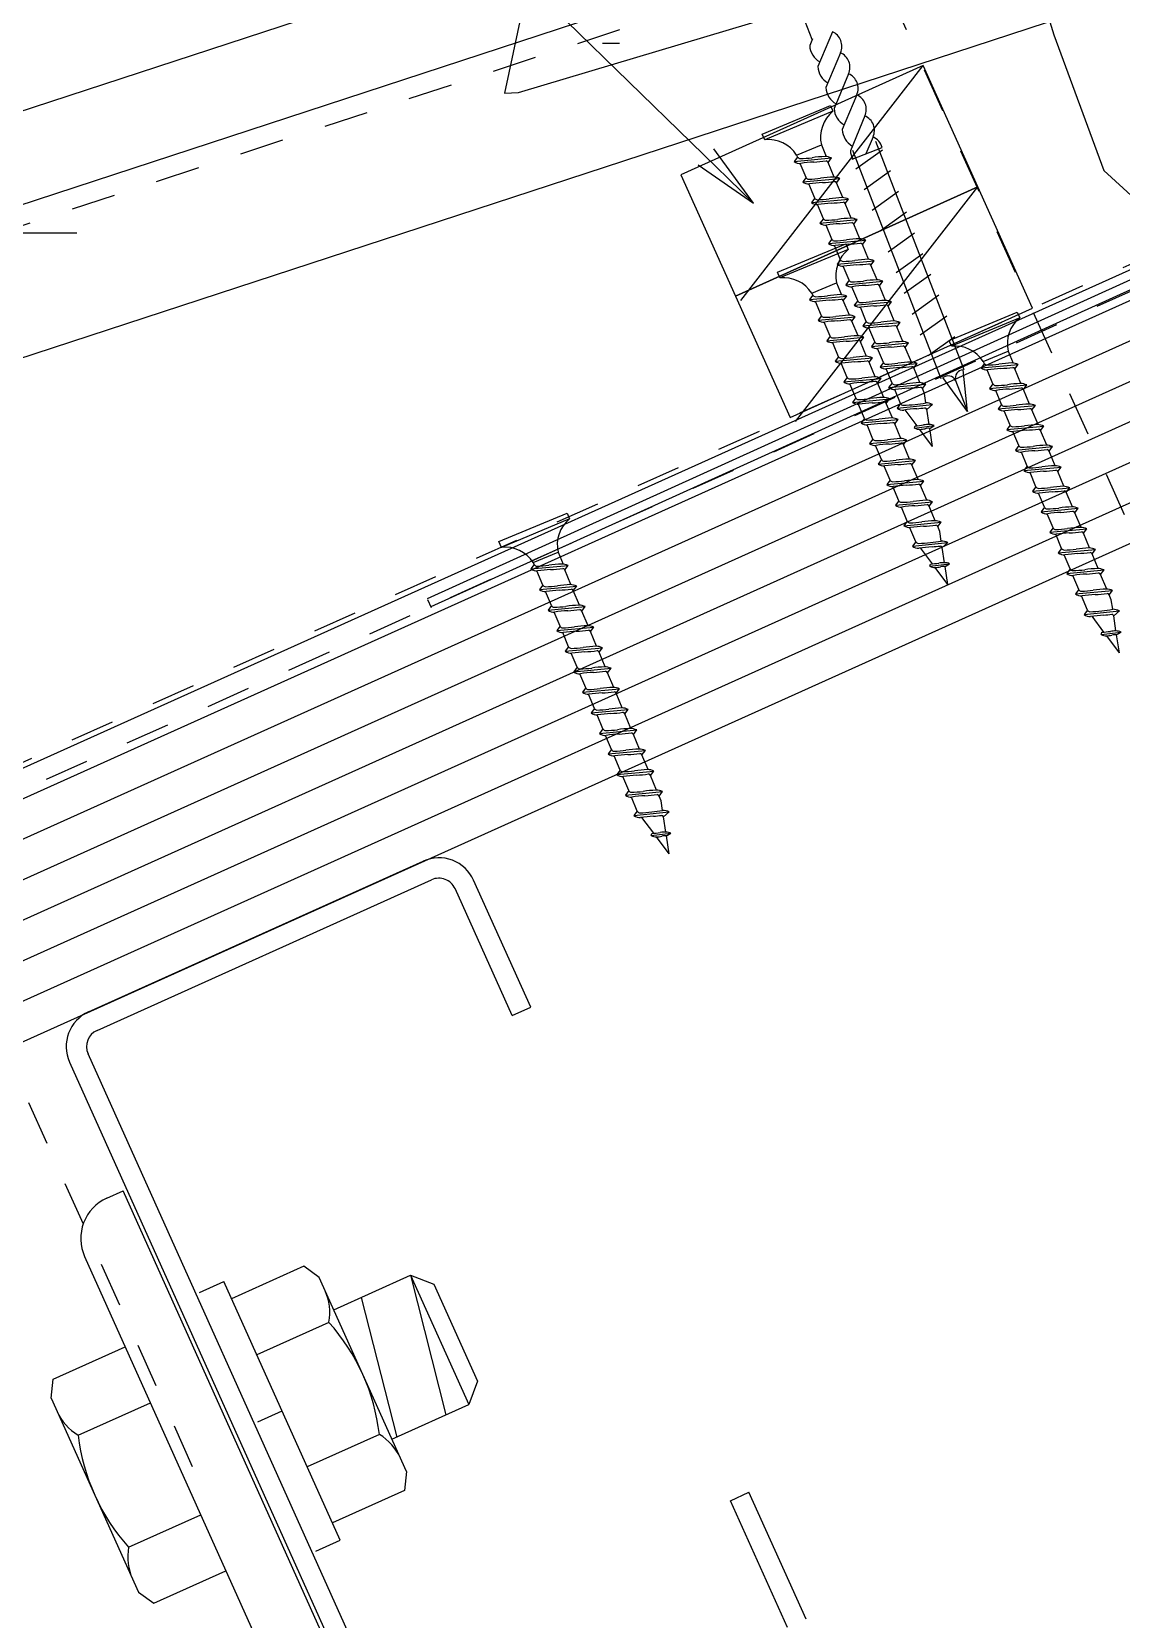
# Model space of a CAD drawing. Extents: x -1727 to 4652, y -2317 to 2357.
# Drawn here: x 2112.4 to 2235.3, y 353.5 to 532.5 of the extents above; entities that cross this region are included whole.
import ezdxf

# ---------------------------------------------------------------- set-up
doc = ezdxf.new("R2010")
doc.units = 0
doc.header["$LTSCALE"] = 5
doc.linetypes.add('DOT', pattern=[2, 1, -1])
for name, color, linetype in [('0-1', 7, 'CONTINUOUS'), ('0-2', 7, 'CONTINUOUS'), ('0-3', 7, 'CONTINUOUS'), ('0-4', 7, 'CONTINUOUS'), ('0-F', 7, 'CONTINUOUS')]:
    doc.layers.add(name, color=color, linetype=linetype)

msp = doc.modelspace()

# ---------------------------------------------------------------- linework, layer by layer
at = {"layer": '0-1', "color": 4, "linetype": 'CONTINUOUS'}
for p, q in [((2200.4245, 531.6218), (2193.4237, 549.7109)), ((2202.7139, 532.5089), (2201.0725, 528.5831)), ((2200.4687, 531.6929), (2200.1572, 530.948)), ((2203.6321, 530.1365), (2201.9906, 526.2107)), ((2203.6321, 530.1365), (2201.9906, 526.2107)), ((2204.5502, 527.7642), (2202.9088, 523.8384)), ((2204.5502, 527.7642), (2202.9088, 523.8384)), ((2205.4683, 525.3919), (2203.827, 521.466)), ((2205.4683, 525.3919), (2203.827, 521.466)), ((2194.8105, 520.9681), (2202.5076, 524.1831)), ((2202.7787, 523.5339), (2195.0817, 520.3189)), ((2202.5076, 524.1831), (2202.7787, 523.5339)), ((2206.3865, 523.0194), (2204.7451, 519.0937)), ((2206.3865, 523.0194), (2204.7451, 519.0937)), ((2195.0817, 520.3189), (2194.8105, 520.9681)), ((2198.6739, 518.6026), (2201.4745, 519.7724)), ((2201.4745, 519.7724), (2202.0357, 518.4288)), ((2204.9443, 518.1316), (2208.3334, 519.4433)), ((2207.3047, 520.6471), (2206.5055, 518.7358)), ((2207.3047, 520.6471), (2206.5055, 518.7358)), ((2207.5879, 520.1652), (2217.554, 494.4145)), ((2198.7955, 518.3809), (2198.4141, 517.8809)), ((2198.4141, 517.8809), (2202.6077, 518.2711)), ((2198.6739, 518.6026), (2198.7768, 518.3564)), ((2199.7638, 516.0625), (2199.0979, 517.6569)), ((2202.2264, 517.7711), (2202.6077, 518.2711)), ((2202.9172, 516.1171), (2202.2264, 517.7711)), ((2204.9879, 519.1589), (2214.954, 493.4083)), ((2208.3763, 519.1695), (2205.3838, 517.0225)), ((2199.7638, 516.0625), (2199.3825, 515.5625)), ((2199.3825, 515.5625), (2203.5761, 515.9527)), ((2203.1948, 515.4527), (2203.5761, 515.9527)), ((2209.2825, 516.8281), (2206.29, 514.6811)), ((2200.7322, 513.7442), (2200.0663, 515.3385)), ((2203.8856, 513.7987), (2203.1948, 515.4527)), ((2210.1886, 514.4868), (2207.1961, 512.3398)), ((2200.7322, 513.7442), (2200.3509, 513.2441)), ((2200.3509, 513.2441), (2204.5445, 513.6343)), ((2201.7006, 511.4258), (2201.0346, 513.0201)), ((2204.1631, 513.1343), (2204.5445, 513.6343)), ((2204.854, 511.4803), (2204.1631, 513.1343)), ((2211.0948, 512.1454), (2208.1023, 509.9985)), ((2201.7006, 511.4258), (2201.3192, 510.9257)), ((2201.3192, 510.9257), (2205.5128, 511.3159)), ((2202.6689, 509.1074), (2202.003, 510.7017)), ((2205.1315, 510.8159), (2205.5128, 511.3159)), ((2205.8223, 509.1619), (2205.1315, 510.8159)), ((2196.5355, 505.3857), (2204.2325, 508.6007)), ((2202.6689, 509.1074), (2202.2876, 508.6074)), ((2202.2876, 508.6074), (2206.4812, 508.9976)), ((2204.2325, 508.6007), (2204.5037, 507.9516)), ((2206.0999, 508.4975), (2206.4812, 508.9976)), ((2212.0009, 509.804), (2209.0084, 507.6571)), ((2204.5037, 507.9516), (2196.8066, 504.7366)), ((2203.6373, 506.789), (2202.9714, 508.3833)), ((2203.6373, 506.789), (2203.256, 506.289)), ((2206.7907, 506.8436), (2206.0999, 508.4975)), ((2212.9071, 507.4627), (2209.9146, 505.3158)), ((2196.8066, 504.7366), (2196.5355, 505.3857)), ((2203.256, 506.289), (2207.4496, 506.6792)), ((2204.6057, 504.4706), (2203.9397, 506.0649)), ((2207.0682, 506.1791), (2207.4496, 506.6792)), ((2207.7591, 504.5252), (2207.0682, 506.1791)), ((2213.8132, 505.1214), (2210.8207, 502.9744)), ((2200.3989, 503.0203), (2203.1995, 504.19)), ((2203.1995, 504.19), (2203.7607, 502.8465)), ((2204.6057, 504.4706), (2204.2243, 503.9706)), ((2204.2243, 503.9706), (2208.4179, 504.3608)), ((2205.574, 502.1522), (2204.9081, 503.7466)), ((2208.0366, 503.8608), (2208.4179, 504.3608)), ((2208.7275, 502.2068), (2208.0366, 503.8608)), ((2200.5204, 502.7986), (2200.1391, 502.2985)), ((2200.1391, 502.2985), (2204.3327, 502.6887)), ((2200.3989, 503.0203), (2200.5017, 502.7741)), ((2201.4888, 500.4802), (2200.8228, 502.0745)), ((2203.9513, 502.1887), (2204.3327, 502.6887)), ((2204.6422, 500.5347), (2203.9513, 502.1887)), ((2205.574, 502.1522), (2205.1927, 501.6522)), ((2205.1927, 501.6522), (2209.3863, 502.0424)), ((2206.5424, 499.8338), (2205.8765, 501.4282)), ((2209.005, 501.5424), (2209.3863, 502.0424)), ((2209.6958, 499.8884), (2209.005, 501.5424)), ((2214.7194, 502.78), (2211.7269, 500.633)), ((2201.4888, 500.4802), (2201.1074, 499.9801)), ((2201.1074, 499.9801), (2205.301, 500.3703)), ((2202.4571, 498.1618), (2201.7912, 499.7561)), ((2204.9197, 499.8703), (2205.301, 500.3703)), ((2205.6106, 498.2163), (2204.9197, 499.8703)), ((2206.5424, 499.8338), (2206.1611, 499.3338)), ((2206.1611, 499.3338), (2210.3547, 499.724)), ((2209.9733, 499.224), (2210.3547, 499.724)), ((2215.6255, 500.4387), (2212.6331, 498.2917)), ((2215.8873, 497.6833), (2223.5843, 500.8983)), ((2223.8554, 500.2492), (2216.1584, 497.0342)), ((2223.5843, 500.8983), (2223.8554, 500.2492)), ((2202.4571, 498.1618), (2202.0758, 497.6618)), ((2202.0758, 497.6618), (2206.2694, 498.052)), ((2205.8881, 497.5519), (2206.2694, 498.052)), ((2207.5108, 497.5155), (2206.8449, 499.1098)), ((2210.6642, 497.57), (2209.9733, 499.224)), ((2216.5317, 498.0973), (2213.5392, 495.9503)), ((2203.4255, 495.8434), (2202.7596, 497.4377)), ((2206.5789, 495.898), (2205.8881, 497.5519)), ((2207.5108, 497.5155), (2207.1295, 497.0154)), ((2207.1295, 497.0154), (2211.3231, 497.4056)), ((2208.4792, 495.1971), (2207.8132, 496.7914)), ((2210.9417, 496.9056), (2211.3231, 497.4056)), ((2211.6326, 495.2516), (2210.9417, 496.9056)), ((2216.1584, 497.0342), (2215.8873, 497.6833)), ((2219.7506, 495.3179), (2222.5512, 496.4877)), ((2222.5512, 496.4877), (2223.1124, 495.1441)), ((2203.4255, 495.8434), (2203.0442, 495.3434)), ((2203.0442, 495.3434), (2207.2378, 495.7336)), ((2204.3939, 493.525), (2203.728, 495.1193)), ((2206.8565, 495.2335), (2207.2378, 495.7336)), ((2207.5473, 493.5796), (2206.8565, 495.2335)), ((2208.4792, 495.1971), (2208.0978, 494.697)), ((2208.0978, 494.697), (2212.2914, 495.0872)), ((2209.4475, 492.8787), (2208.7816, 494.473)), ((2211.9101, 494.5872), (2212.2914, 495.0872)), ((2212.6009, 492.9332), (2211.9101, 494.5872)), ((2217.9783, 489.6655), (2217.4699, 494.3817)), ((2219.8722, 495.0962), (2219.4908, 494.5962)), ((2219.4908, 494.5962), (2223.6844, 494.9864)), ((2219.7506, 495.3179), (2219.8535, 495.0717)), ((2220.8405, 492.7778), (2220.1746, 494.3721)), ((2223.3031, 494.4863), (2223.6844, 494.9864)), ((2223.9939, 492.8324), (2223.3031, 494.4863)), ((2204.3939, 493.525), (2204.0126, 493.025)), ((2204.0126, 493.025), (2208.2062, 493.4152)), ((2205.3623, 491.2066), (2204.6963, 492.801)), ((2207.8248, 492.9152), (2208.2062, 493.4152)), ((2208.5157, 491.2612), (2207.8248, 492.9152)), ((2209.4475, 492.8787), (2209.0662, 492.3787)), ((2209.0662, 492.3787), (2213.2598, 492.7689)), ((2212.8785, 492.2688), (2213.2598, 492.7689)), ((2217.9783, 489.6655), (2215.1802, 493.4955)), ((2216.6158, 493.1862), (2217.9783, 489.6655)), ((2220.8405, 492.7778), (2220.4592, 492.2778)), ((2220.4592, 492.2778), (2224.6528, 492.668)), ((2224.2715, 492.1679), (2224.6528, 492.668)), ((2205.3623, 491.2066), (2204.9809, 490.7066)), ((2204.9809, 490.7066), (2209.1745, 491.0968)), ((2208.7932, 490.5968), (2209.1745, 491.0968)), ((2210.4159, 490.5603), (2209.75, 492.1546)), ((2213.1066, 491.7226), (2212.8785, 492.2688)), ((2213.2703, 490.6488), (2213.1066, 491.7226)), ((2221.8089, 490.4594), (2221.143, 492.0537)), ((2224.9623, 490.514), (2224.2715, 492.1679)), ((2206.3306, 488.8882), (2205.6647, 490.4826)), ((2206.3306, 488.8882), (2205.9493, 488.3882)), ((2209.484, 488.9428), (2208.7932, 490.5968)), ((2210.4159, 490.5603), (2210.0346, 490.0603)), ((2210.0346, 490.0603), (2214.0247, 490.4826)), ((2212.2783, 488.0733), (2210.9453, 489.8637)), ((2213.6427, 488.2068), (2213.38, 489.9214)), ((2213.382, 489.9165), (2214.0247, 490.4826)), ((2221.8089, 490.4594), (2221.4276, 489.9594)), ((2221.4276, 489.9594), (2225.6212, 490.3496)), ((2222.7773, 488.141), (2222.1113, 489.7354)), ((2225.2398, 489.8496), (2225.6212, 490.3496)), ((2225.9307, 488.1956), (2225.2398, 489.8496)), ((2205.9493, 488.3882), (2210.1429, 488.7784)), ((2207.299, 486.5699), (2206.6331, 488.1642)), ((2209.7616, 488.2784), (2210.1429, 488.7784)), ((2210.4524, 486.6244), (2209.7616, 488.2784)), ((2211.9831, 487.8022), (2214.2163, 488.0806)), ((2214.0197, 485.7345), (2212.5925, 487.6513)), ((2213.7035, 487.7732), (2214.2163, 488.0806)), ((2214.0197, 485.7345), (2213.7084, 487.7761)), ((2222.7773, 488.141), (2222.3959, 487.641)), ((2222.3959, 487.641), (2226.5895, 488.0312)), ((2223.7456, 485.8226), (2223.0797, 487.417)), ((2226.2082, 487.5312), (2226.5895, 488.0312)), ((2226.8991, 485.8772), (2226.2082, 487.5312)), ((2207.299, 486.5699), (2206.9177, 486.0698)), ((2206.9177, 486.0698), (2211.1113, 486.46)), ((2208.2674, 484.2515), (2207.6014, 485.8458)), ((2210.7299, 485.96), (2211.1113, 486.46)), ((2211.4208, 484.306), (2210.7299, 485.96)), ((2223.7456, 485.8226), (2223.3643, 485.3226)), ((2223.3643, 485.3226), (2227.5579, 485.7128)), ((2227.1766, 485.2128), (2227.5579, 485.7128)), ((2208.2674, 484.2515), (2207.886, 483.7514)), ((2207.886, 483.7514), (2212.0796, 484.1416)), ((2209.2357, 481.9331), (2208.5698, 483.5274)), ((2211.6983, 483.6416), (2212.0796, 484.1416)), ((2212.3892, 481.9876), (2211.6983, 483.6416)), ((2224.714, 483.5043), (2224.0481, 485.0986)), ((2224.714, 483.5043), (2224.3327, 483.0042)), ((2227.8674, 483.5588), (2227.1766, 485.2128)), ((2209.2357, 481.9331), (2208.8544, 481.4331)), ((2208.8544, 481.4331), (2213.048, 481.8233)), ((2212.6667, 481.3232), (2213.048, 481.8233)), ((2224.3327, 483.0042), (2228.5263, 483.3944)), ((2225.6824, 481.1859), (2225.0164, 482.7802)), ((2228.1449, 482.8944), (2228.5263, 483.3944)), ((2228.8358, 481.2404), (2228.1449, 482.8944)), ((2210.2041, 479.6147), (2209.5382, 481.209)), ((2213.3575, 479.6693), (2212.6667, 481.3232)), ((2225.6824, 481.1859), (2225.301, 480.6858)), ((2225.301, 480.6858), (2229.4947, 481.076)), ((2226.6508, 478.8675), (2225.9848, 480.4618)), ((2229.1133, 480.576), (2229.4947, 481.076)), ((2229.8042, 478.922), (2229.1133, 480.576)), ((2165.1024, 475.0008), (2172.7995, 478.2158)), ((2172.7995, 478.2158), (2173.0706, 477.5666)), ((2210.2041, 479.6147), (2209.8228, 479.1147)), ((2209.8228, 479.1147), (2214.0164, 479.5049)), ((2211.1725, 477.2963), (2210.5065, 478.8906)), ((2213.635, 479.0048), (2214.0164, 479.5049)), ((2214.3259, 477.3509), (2213.635, 479.0048)), ((2226.6508, 478.8675), (2226.2694, 478.3675)), ((2226.2694, 478.3675), (2230.463, 478.7577)), ((2227.6191, 476.5491), (2226.9532, 478.1434)), ((2230.0817, 478.2576), (2230.463, 478.7577)), ((2230.7725, 476.6037), (2230.0817, 478.2576)), ((2173.0706, 477.5666), (2165.3736, 474.3516)), ((2211.1725, 477.2963), (2210.7911, 476.7963)), ((2210.7911, 476.7963), (2214.9848, 477.1865)), ((2212.1409, 474.9779), (2211.4749, 476.5723)), ((2214.6034, 476.6865), (2214.9848, 477.1865)), ((2214.8316, 476.1403), (2214.6034, 476.6865)), ((2227.6191, 476.5491), (2227.2378, 476.0491)), ((2227.2378, 476.0491), (2231.4314, 476.4393)), ((2231.0501, 475.9392), (2231.4314, 476.4393)), ((2165.3736, 474.3516), (2165.1024, 475.0008)), ((2212.1409, 474.9779), (2211.7595, 474.4779)), ((2211.7595, 474.4779), (2215.7497, 474.9002)), ((2214.9953, 475.0664), (2214.8316, 476.1403)), ((2215.107, 474.3342), (2215.7497, 474.9002)), ((2228.5875, 474.2307), (2227.9216, 475.825)), ((2231.7409, 474.2853), (2231.0501, 475.9392)), ((2168.9658, 472.6353), (2171.7664, 473.8051)), ((2171.7664, 473.8051), (2172.3276, 472.4616)), ((2214.0033, 472.491), (2212.6702, 474.2813)), ((2215.3677, 472.6245), (2215.105, 474.339)), ((2228.5875, 474.2307), (2228.2062, 473.7307)), ((2228.2062, 473.7307), (2232.3998, 474.1209)), ((2229.5559, 471.9123), (2228.8899, 473.5067)), ((2232.0184, 473.6209), (2232.3998, 474.1209)), ((2232.7093, 471.9669), (2232.0184, 473.6209)), ((2169.0873, 472.4136), (2168.706, 471.9136)), ((2168.706, 471.9136), (2172.8996, 472.3038)), ((2168.9658, 472.6353), (2169.0686, 472.3891)), ((2170.0557, 470.0952), (2169.3898, 471.6896)), ((2172.5183, 471.8038), (2172.8996, 472.3038)), ((2173.2091, 470.1498), (2172.5183, 471.8038)), ((2213.7081, 472.2198), (2215.9413, 472.4982)), ((2215.7446, 470.1521), (2214.3175, 472.0689)), ((2215.4285, 472.1908), (2215.9413, 472.4982)), ((2215.7446, 470.1521), (2215.4333, 472.1937)), ((2229.5559, 471.9123), (2229.1745, 471.4123)), ((2229.1745, 471.4123), (2233.3681, 471.8025)), ((2230.5242, 469.5939), (2229.8583, 471.1883)), ((2232.9868, 471.3025), (2233.3681, 471.8025)), ((2233.6776, 469.6485), (2232.9868, 471.3025)), ((2170.0557, 470.0952), (2169.6744, 469.5952)), ((2169.6744, 469.5952), (2173.868, 469.9854)), ((2171.0241, 467.7769), (2170.3581, 469.3712)), ((2173.4866, 469.4854), (2173.868, 469.9854)), ((2174.1775, 467.8314), (2173.4866, 469.4854)), ((2230.5242, 469.5939), (2230.1429, 469.0939)), ((2230.1429, 469.0939), (2234.3365, 469.4841)), ((2233.9552, 468.9841), (2234.3365, 469.4841)), ((2171.0241, 467.7769), (2170.6427, 467.2768)), ((2170.6427, 467.2768), (2174.8363, 467.667)), ((2174.455, 467.167), (2174.8363, 467.667)), ((2231.4926, 467.2756), (2230.8267, 468.8699)), ((2234.1833, 468.4379), (2233.9552, 468.9841)), ((2234.3471, 467.364), (2234.1833, 468.4379)), ((2171.9924, 465.4585), (2171.3265, 467.0528)), ((2175.1459, 465.513), (2174.455, 467.167)), ((2231.4926, 467.2756), (2231.1113, 466.7755)), ((2231.1113, 466.7755), (2235.1015, 467.1978)), ((2233.355, 464.7886), (2232.022, 466.579)), ((2234.7194, 464.9221), (2234.4567, 466.6367)), ((2234.4587, 466.6318), (2235.1015, 467.1978)), ((2171.9924, 465.4585), (2171.6111, 464.9584)), ((2171.6111, 464.9584), (2175.8047, 465.3486)), ((2172.9608, 463.1401), (2172.2949, 464.7344)), ((2175.4234, 464.8486), (2175.8047, 465.3486)), ((2176.1142, 463.1946), (2175.4234, 464.8486)), ((2233.0598, 464.5175), (2235.293, 464.7958)), ((2235.0964, 462.4498), (2233.6692, 464.3665)), ((2234.7802, 464.4885), (2235.293, 464.7958)), ((2235.0964, 462.4498), (2234.7851, 464.4914)), ((2172.9608, 463.1401), (2172.5795, 462.6401)), ((2172.5795, 462.6401), (2176.7731, 463.0303)), ((2173.9292, 460.8217), (2173.2632, 462.416)), ((2176.3917, 462.5302), (2176.7731, 463.0303)), ((2177.0826, 460.8763), (2176.3917, 462.5302)), ((2173.9292, 460.8217), (2173.5478, 460.3217)), ((2173.5478, 460.3217), (2177.7415, 460.7119)), ((2177.3601, 460.2118), (2177.7415, 460.7119)), ((2178.051, 458.5579), (2177.3601, 460.2118)), ((2174.8976, 458.5033), (2174.2316, 460.0976)), ((2174.8976, 458.5033), (2174.5162, 458.0033)), ((2174.5162, 458.0033), (2178.7098, 458.3935)), ((2178.3285, 457.8935), (2178.7098, 458.3935)), ((2175.8659, 456.1849), (2175.2, 457.7793)), ((2179.0193, 456.2395), (2178.3285, 457.8935)), ((2175.8659, 456.1849), (2175.4846, 455.6849)), ((2175.4846, 455.6849), (2179.6782, 456.0751)), ((2176.8343, 453.8665), (2176.1684, 455.4609)), ((2179.2969, 455.5751), (2179.6782, 456.0751)), ((2179.9877, 453.9211), (2179.2969, 455.5751)), ((2176.8343, 453.8665), (2176.453, 453.3665)), ((2176.453, 453.3665), (2180.6466, 453.7567)), ((2177.8027, 451.5482), (2177.1367, 453.1425)), ((2180.2652, 453.2567), (2180.6466, 453.7567)), ((2180.9561, 451.6027), (2180.2652, 453.2567)), ((2177.8027, 451.5482), (2177.4213, 451.0481)), ((2177.4213, 451.0481), (2181.6149, 451.4383)), ((2181.2336, 450.9383), (2181.6149, 451.4383)), ((2178.771, 449.2298), (2178.1051, 450.8241)), ((2181.9244, 449.2843), (2181.2336, 450.9383)), ((2178.771, 449.2298), (2178.3897, 448.7297)), ((2178.3897, 448.7297), (2182.5833, 449.1199)), ((2179.7394, 446.9114), (2179.0735, 448.5057)), ((2182.202, 448.6199), (2182.5833, 449.1199)), ((2182.8928, 446.9659), (2182.202, 448.6199)), ((2179.7394, 446.9114), (2179.3581, 446.4114)), ((2179.3581, 446.4114), (2183.5517, 446.8016)), ((2180.7078, 444.593), (2180.0418, 446.1873)), ((2183.1703, 446.3015), (2183.5517, 446.8016)), ((2183.3985, 445.7553), (2183.1703, 446.3015)), ((2180.7078, 444.593), (2180.3264, 444.093)), ((2180.3264, 444.093), (2184.3166, 444.5153)), ((2183.5622, 444.6815), (2183.3985, 445.7553)), ((2183.6739, 443.9492), (2184.3166, 444.5153)), ((2182.5702, 442.106), (2181.2371, 443.8964)), ((2183.9346, 442.2395), (2183.6719, 443.9541)), ((2182.275, 441.8349), (2184.5082, 442.1133)), ((2184.3116, 439.7672), (2182.8844, 441.684)), ((2183.9954, 441.8059), (2184.5082, 442.1133)), ((2184.3116, 439.7672), (2184.0003, 441.8088))]:
    msp.add_line(p, q, dxfattribs=at)
at = {"layer": '0-1', "color": 7, "linetype": 'CONTINUOUS'}
for p, q in [((2178.6846, 531.1814), (2176.7887, 531.1816)), ((2192.3916, 502.2146), (2212.9605, 528.688)), ((2198.5569, 488.5403), (2219.1258, 515.0137)), ((1629.8049, 232.7497), (2250.0378, 511.8512))]:
    msp.add_line(p, q, dxfattribs=at)
at = {"layer": '0-1', "color": 7, "linetype": 'DOT'}
msp.add_line((1630.725, 230.7022), (2250.3791, 509.5433), dxfattribs=at)
at = {"layer": '0-1', "color": 6, "linetype": 'CONTINUOUS'}
for p, q in [((2157.0468, 468.5994), (2242.7631, 507.4416)), ((2157.4595, 467.6888), (2243.5865, 506.7171)), ((2157.0524, 468.4815), (2157.4665, 467.5716))]:
    msp.add_line(p, q, dxfattribs=at)
at = {"layer": '0-1', "color": 7, "linetype": 'CONTINUOUS'}
msp.add_lwpolyline([(2226.1475, 601.8612), (2212.1934, 601.27), (2199.5382, 590.9392), (2175.7776, 572.7314), (2165.733, 525.5724), (2167.2896, 525.6706), (2193.626, 533.5141), (2218.4811, 541.5539), (2223.3745, 543.1017), (2223.3745, 543.1017), (2224.491, 542.6271), (2227.7173, 532.1582), (2233.3346, 516.8559), (2242.5378, 508.4727)], dxfattribs=at)
at = {"layer": '0-1', "color": 3, "linetype": 'CONTINUOUS'}
for points in [[(2185.6118, 516.3564), (2191.7781, 502.682), (2219.1258, 515.0137), (2212.9605, 528.688), (2185.6118, 516.3564)], [(2191.7771, 502.682), (2197.9435, 489.0077), (2225.2912, 501.3393), (2219.1258, 515.0137), (2191.7771, 502.682)]]:
    msp.add_lwpolyline(points, close=True, dxfattribs=at)
at = {"layer": '0-1', "color": 4, "linetype": 'CONTINUOUS'}
for centre, radius, start, end in [((2201.9984, 530.8681), 1.79, 335.8763, 426.4387), ((2202.4511, 531.089), 2.2981, 183.5154, 239.817), ((2202.9165, 528.4958), 1.79, 335.8763, 426.4387), ((2203.3664, 528.724), 2.2981, 183.5154, 239.817), ((2203.8347, 526.1234), 1.79, 335.8763, 426.4387), ((2204.2845, 526.3517), 2.2981, 183.5154, 239.817), ((2204.7528, 523.7511), 1.79, 335.8763, 426.4387), ((2205.1621, 520.6007), 3.7795, 129.0957, 192.6593), ((2205.2026, 523.9794), 2.2981, 183.5154, 239.817), ((2205.671, 521.3787), 1.79, 335.8763, 426.4387), ((2206.1208, 521.6069), 2.2981, 183.5154, 239.817), ((2195.4928, 516.5619), 3.7795, 32.6805, 96.244), ((2206.5891, 519.0064), 1.79, 14.0306, 66.4387), ((2199.0512, 518.67), 1.0142, 231.0819, 275.9133), ((2199.0928, 518.532), 0.3335, 206.9354, 268.7778), ((2198.6957, 532.2931), 14.0999, 271.5848, 277.0489), ((2201.7697, 499.2043), 18.641, 93.5081, 98.061), ((2203.0444, 498.3143), 20.1563, 93.2798, 97.4642), ((2199.3116, 539.0168), 21.2472, 273.5551, 277.2727), ((2201.8573, 516.666), 1.7719, 64.9433, 88.9027), ((2201.9755, 517.672), 0.2698, 21.5537, 84.5104), ((2207.039, 519.2346), 2.2981, 183.5154, 207.9698), ((2200.0612, 516.2136), 0.3335, 206.9354, 268.7778), ((2199.6641, 529.9747), 14.0999, 271.5848, 277.0489), ((2204.0128, 495.9959), 20.1563, 93.2798, 97.4642), ((2202.8257, 514.3476), 1.7719, 64.9433, 88.9027), ((2200.0196, 516.3516), 1.0142, 231.0819, 275.9133), ((2202.7381, 496.886), 18.641, 93.5081, 98.061), ((2200.2799, 536.6984), 21.2472, 273.5551, 277.2727), ((2202.9439, 515.3536), 0.2698, 21.5537, 84.5104), ((2200.988, 514.0332), 1.0142, 231.0819, 275.9133), ((2201.0295, 513.8952), 0.3335, 206.9354, 268.7778), ((2200.6325, 527.6563), 14.0999, 271.5848, 277.0489), ((2203.7064, 494.5676), 18.641, 93.5081, 98.061), ((2204.9812, 493.6775), 20.1563, 93.2798, 97.4642), ((2201.2483, 534.38), 21.2472, 273.5551, 277.2727), ((2203.794, 512.0292), 1.7719, 64.9433, 88.9027), ((2203.9122, 513.0352), 0.2698, 21.5537, 84.5104), ((2201.9564, 511.7148), 1.0142, 231.0819, 275.9133), ((2201.9979, 511.5768), 0.3335, 206.9354, 268.7778), ((2201.6008, 525.3379), 14.0999, 271.5848, 277.0489), ((2204.6748, 492.2492), 18.641, 93.5081, 98.061), ((2205.9495, 491.3591), 20.1563, 93.2798, 97.4642), ((2202.2167, 532.0616), 21.2472, 273.5551, 277.2727), ((2204.7624, 509.7108), 1.7719, 64.9433, 88.9027), ((2204.8806, 510.7168), 0.2698, 21.5537, 84.5104), ((2202.9247, 509.3964), 1.0142, 231.0819, 275.9133), ((2202.9663, 509.2585), 0.3335, 206.9354, 268.7778), ((2202.5692, 523.0195), 14.0999, 271.5848, 277.0489), ((2205.6432, 489.9308), 18.641, 93.5081, 98.061), ((2206.9179, 489.0407), 20.1563, 93.2798, 97.4642), ((2203.1851, 529.7432), 21.2472, 273.5551, 277.2727), ((2205.7308, 507.3924), 1.7719, 64.9433, 88.9027), ((2205.849, 508.3984), 0.2698, 21.5537, 84.5104), ((2206.8871, 505.0183), 3.7795, 129.0957, 192.6593), ((2203.9346, 506.9401), 0.3335, 206.9354, 268.7778), ((2207.8863, 486.7223), 20.1563, 93.2798, 97.4642), ((2206.6992, 505.0741), 1.7719, 64.9433, 88.9027), ((2203.8931, 507.0781), 1.0142, 231.0819, 275.9133), ((2203.5376, 520.7011), 14.0999, 271.5848, 277.0489), ((2206.6116, 487.6124), 18.641, 93.5081, 98.061), ((2204.1534, 527.4248), 21.2472, 273.5551, 277.2727), ((2206.8173, 506.08), 0.2698, 21.5537, 84.5104), ((2197.2177, 500.9795), 3.7795, 32.6805, 96.244), ((2204.8615, 504.7597), 1.0142, 231.0819, 275.9133), ((2204.903, 504.6217), 0.3335, 206.9354, 268.7778), ((2204.5059, 518.3828), 14.0999, 271.5848, 277.0489), ((2207.5799, 485.294), 18.641, 93.5081, 98.061), ((2208.8547, 484.404), 20.1563, 93.2798, 97.4642), ((2205.1218, 525.1065), 21.2472, 273.5551, 277.2727), ((2207.6675, 502.7557), 1.7719, 64.9433, 88.9027), ((2207.7857, 503.7617), 0.2698, 21.5537, 84.5104), ((2200.7762, 503.0876), 1.0142, 231.0819, 275.9133), ((2200.8177, 502.9496), 0.3335, 206.9354, 268.7778), ((2200.4207, 516.7107), 14.0999, 271.5848, 277.0489), ((2203.4947, 483.622), 18.641, 93.5081, 98.061), ((2204.7694, 482.7319), 20.1563, 93.2798, 97.4642), ((2201.0365, 523.4344), 21.2472, 273.5551, 277.2727), ((2203.5823, 501.0836), 1.7719, 64.9433, 88.9027), ((2203.7004, 502.0896), 0.2698, 21.5537, 84.5104), ((2205.8298, 502.4413), 1.0142, 231.0819, 275.9133), ((2205.8714, 502.3033), 0.3335, 206.9354, 268.7778), ((2205.4743, 516.0644), 14.0999, 271.5848, 277.0489), ((2208.5483, 482.9756), 18.641, 93.5081, 98.061), ((2209.823, 482.0856), 20.1563, 93.2798, 97.4642), ((2206.0902, 522.7881), 21.2472, 273.5551, 277.2727), ((2208.6359, 500.4373), 1.7719, 64.9433, 88.9027), ((2208.7541, 501.4433), 0.2698, 21.5537, 84.5104), ((2201.7446, 500.7692), 1.0142, 231.0819, 275.9133), ((2201.7861, 500.6313), 0.3335, 206.9354, 268.7778), ((2201.389, 514.3923), 14.0999, 271.5848, 277.0489), ((2204.463, 481.3036), 18.641, 93.5081, 98.061), ((2205.7378, 480.4135), 20.1563, 93.2798, 97.4642), ((2202.0049, 521.116), 21.2472, 273.5551, 277.2727), ((2204.5506, 498.7652), 1.7719, 64.9433, 88.9027), ((2204.6688, 499.7712), 0.2698, 21.5537, 84.5104), ((2206.8397, 499.9849), 0.3335, 206.9354, 268.7778), ((2206.4427, 513.746), 14.0999, 271.5848, 277.0489), ((2210.7914, 479.7672), 20.1563, 93.2798, 97.4642), ((2209.6043, 498.1189), 1.7719, 64.9433, 88.9027), ((2226.2388, 497.316), 3.7795, 129.0957, 192.6593), ((2202.7545, 498.3129), 0.3335, 206.9354, 268.7778), ((2202.3574, 512.0739), 14.0999, 271.5848, 277.0489), ((2206.7061, 478.0951), 20.1563, 93.2798, 97.4642), ((2205.519, 496.4468), 1.7719, 64.9433, 88.9027), ((2206.7982, 500.1229), 1.0142, 231.0819, 275.9133), ((2209.5167, 480.6573), 18.641, 93.5081, 98.061), ((2207.0585, 520.4697), 21.2472, 273.5551, 277.2727), ((2209.7224, 499.1249), 0.2698, 21.5537, 84.5104), ((2202.7129, 498.4508), 1.0142, 231.0819, 275.9133), ((2205.4314, 478.9852), 18.641, 93.5081, 98.061), ((2202.9733, 518.7976), 21.2472, 273.5551, 277.2727), ((2205.6372, 497.4528), 0.2698, 21.5537, 84.5104), ((2207.7666, 497.8045), 1.0142, 231.0819, 275.9133), ((2207.8081, 497.6665), 0.3335, 206.9354, 268.7778), ((2207.4111, 511.4276), 14.0999, 271.5848, 277.0489), ((2210.485, 478.3389), 18.641, 93.5081, 98.061), ((2211.7598, 477.4488), 20.1563, 93.2798, 97.4642), ((2208.0269, 518.1513), 21.2472, 273.5551, 277.2727), ((2210.5726, 495.8005), 1.7719, 64.9433, 88.9027), ((2210.6908, 496.8065), 0.2698, 21.5537, 84.5104), ((2216.5695, 493.2771), 3.7795, 32.6805, 96.244), ((2203.6813, 496.1325), 1.0142, 231.0819, 275.9133), ((2203.7229, 495.9945), 0.3335, 206.9354, 268.7778), ((2203.3258, 509.7556), 14.0999, 271.5848, 277.0489), ((2206.3998, 476.6668), 18.641, 93.5081, 98.061), ((2207.6745, 475.7768), 20.1563, 93.2798, 97.4642), ((2203.9416, 516.4793), 21.2472, 273.5551, 277.2727), ((2206.4874, 494.1285), 1.7719, 64.9433, 88.9027), ((2206.6055, 495.1344), 0.2698, 21.5537, 84.5104), ((2208.7349, 495.4861), 1.0142, 231.0819, 275.9133), ((2208.7765, 495.3481), 0.3335, 206.9354, 268.7778), ((2208.3794, 509.1092), 14.0999, 271.5848, 277.0489), ((2211.4534, 476.0205), 18.641, 93.5081, 98.061), ((2212.7281, 475.1304), 20.1563, 93.2798, 97.4642), ((2208.9953, 515.8329), 21.2472, 273.5551, 277.2727), ((2211.541, 493.4821), 1.7719, 64.9433, 88.9027), ((2211.6592, 494.4881), 0.2698, 21.5537, 84.5104), ((2217.5523, 493.42), 0.9653, 94.9262, 193.9954), ((2220.1279, 495.3852), 1.0142, 231.0819, 275.9133), ((2220.1695, 495.2473), 0.3335, 206.9354, 268.7778), ((2219.7724, 509.0083), 14.0999, 271.5848, 277.0489), ((2222.8464, 475.9196), 18.641, 93.5081, 98.061), ((2224.1211, 475.0295), 20.1563, 93.2798, 97.4642), ((2220.3883, 515.732), 21.2472, 273.5551, 277.2727), ((2222.934, 493.3812), 1.7719, 64.9433, 88.9027), ((2223.0522, 494.3872), 0.2698, 21.5537, 84.5104), ((2204.6497, 493.8141), 1.0142, 231.0819, 275.9133), ((2204.6912, 493.6761), 0.3335, 206.9354, 268.7778), ((2204.2942, 507.4372), 14.0999, 271.5848, 277.0489), ((2207.3681, 474.3484), 18.641, 93.5081, 98.061), ((2208.6429, 473.4584), 20.1563, 93.2798, 97.4642), ((2204.91, 514.1609), 21.2472, 273.5551, 277.2727), ((2207.4557, 491.8101), 1.7719, 64.9433, 88.9027), ((2207.5739, 492.8161), 0.2698, 21.5537, 84.5104), ((2209.7449, 493.0298), 0.3335, 206.9354, 268.7778), ((2209.3478, 506.7908), 14.0999, 271.5848, 277.0489), ((2213.6965, 472.812), 20.1563, 93.2798, 97.4642), ((2209.9636, 513.5145), 21.2472, 273.5551, 277.2727), ((2212.5094, 491.1637), 1.7719, 64.9433, 88.9027), ((2212.6276, 492.1697), 0.2698, 21.5537, 84.5104), ((2215.7659, 492.7286), 0.9653, 28.3196, 127.3888), ((2221.1379, 492.9289), 0.3335, 206.9354, 268.7778), ((2220.7408, 506.6899), 14.0999, 271.5848, 277.0489), ((2225.0895, 472.7111), 20.1563, 93.2798, 97.4642), ((2223.9024, 491.0629), 1.7719, 64.9433, 88.9027), ((2205.618, 491.4957), 1.0142, 231.0819, 275.9133), ((2205.6596, 491.3577), 0.3335, 206.9354, 268.7778), ((2205.2625, 505.1188), 14.0999, 271.5848, 277.0489), ((2208.3365, 472.03), 18.641, 93.5081, 98.061), ((2209.6112, 471.14), 20.1563, 93.2798, 97.4642), ((2205.8784, 511.8425), 21.2472, 273.5551, 277.2727), ((2208.4241, 489.4917), 1.7719, 64.9433, 88.9027), ((2208.5423, 490.4977), 0.2698, 21.5537, 84.5104), ((2209.7033, 493.1677), 1.0142, 231.0819, 275.9133), ((2212.4218, 473.7021), 18.641, 93.5081, 98.061), ((2211.1823, 501.1972), 10.7529, 274.6094, 281.1902), ((2213.278, 488.8881), 1.7607, 64.9051, 90.2895), ((2221.0963, 493.0669), 1.0142, 231.0819, 275.9133), ((2223.8148, 473.6012), 18.641, 93.5081, 98.061), ((2221.3566, 513.4136), 21.2472, 273.5551, 277.2727), ((2224.0206, 492.0688), 0.2698, 21.5537, 84.5104), ((2206.628, 489.0393), 0.3335, 206.9354, 268.7778), ((2210.5796, 468.8216), 20.1563, 93.2798, 97.4642), ((2209.3925, 487.1733), 1.7719, 64.9433, 88.9027), ((2210.6717, 490.8494), 1.0142, 231.0819, 275.9133), ((2210.7132, 490.7114), 0.3335, 206.9354, 268.7778), ((2210.3162, 504.4724), 14.0999, 271.5848, 277.0489), ((2213.3902, 471.3837), 18.641, 93.5081, 98.061), ((2189.1562, 714.6063), 225.8005, 275.8701, 276.1028), ((2213.1311, 489.8174), 0.2698, 21.5537, 83.5019), ((2222.0647, 490.7485), 1.0142, 231.0819, 275.9133), ((2222.1062, 490.6105), 0.3335, 206.9354, 268.7778), ((2221.7092, 504.3716), 14.0999, 271.5848, 277.0489), ((2224.7832, 471.2828), 18.641, 93.5081, 98.061), ((2226.0579, 470.3928), 20.1563, 93.2798, 97.4642), ((2222.325, 511.0953), 21.2472, 273.5551, 277.2727), ((2224.8708, 488.7445), 1.7719, 64.9433, 88.9027), ((2224.9889, 489.7505), 0.2698, 21.5537, 84.5104), ((2206.5864, 489.1773), 1.0142, 231.0819, 275.9133), ((2206.2309, 502.8004), 14.0999, 271.5848, 277.0489), ((2209.3049, 469.7117), 18.641, 93.5081, 98.061), ((2206.8468, 509.5241), 21.2472, 273.5551, 277.2727), ((2209.5107, 488.1793), 0.2698, 21.5537, 84.5104), ((2129.6265, 509.9338), 85.2785, 344.9583, 345.1329), ((2212.6617, 489.2364), 1.5866, 244.6803, 267.503), ((2210.7458, 504.1356), 16.1352, 274.6369, 278.0841), ((2212.1684, 492.6364), 5.0032, 274.8629, 281.702), ((2213.5815, 484.7417), 3.4656, 88.9879, 99.4107), ((2213.5447, 486.4149), 1.3709, 83.1187, 105.2898), ((2213.6239, 486.7553), 1.4517, 65.9148, 89.2579), ((2223.0331, 488.4301), 1.0142, 231.0819, 275.9133), ((2223.0746, 488.2921), 0.3335, 206.9354, 268.7778), ((2222.6775, 502.0532), 14.0999, 271.5848, 277.0489), ((2225.7515, 468.9644), 18.641, 93.5081, 98.061), ((2227.0262, 468.0744), 20.1563, 93.2798, 97.4642), ((2223.2934, 508.7769), 21.2472, 273.5551, 277.2727), ((2225.8391, 486.4261), 1.7719, 64.9433, 88.9027), ((2225.9573, 487.4321), 0.2698, 21.5537, 84.5104), ((2207.5548, 486.8589), 1.0142, 231.0819, 275.9133), ((2207.5963, 486.7209), 0.3335, 206.9354, 268.7778), ((2207.1993, 500.482), 14.0999, 271.5848, 277.0489), ((2210.2733, 467.3933), 18.641, 93.5081, 98.061), ((2211.548, 466.5032), 20.1563, 93.2798, 97.4642), ((2207.8151, 507.2057), 21.2472, 273.5551, 277.2727), ((2210.3609, 484.8549), 1.7719, 64.9433, 88.9027), ((2210.479, 485.8609), 0.2698, 21.5537, 84.5104), ((2224.0014, 486.1117), 1.0142, 231.0819, 275.9133), ((2224.043, 485.9737), 0.3335, 206.9354, 268.7778), ((2223.6459, 499.7348), 14.0999, 271.5848, 277.0489), ((2226.7199, 466.6461), 18.641, 93.5081, 98.061), ((2227.9946, 465.756), 20.1563, 93.2798, 97.4642), ((2224.2618, 506.4585), 21.2472, 273.5551, 277.2727), ((2226.8075, 484.1077), 1.7719, 64.9433, 88.9027), ((2226.9257, 485.1137), 0.2698, 21.5537, 84.5104), ((2208.5232, 484.5405), 1.0142, 231.0819, 275.9133), ((2208.5647, 484.4026), 0.3335, 206.9354, 268.7778), ((2208.1676, 498.1636), 14.0999, 271.5848, 277.0489), ((2211.2416, 465.0749), 18.641, 93.5081, 98.061), ((2212.5163, 464.1848), 20.1563, 93.2798, 97.4642), ((2208.7835, 504.8873), 21.2472, 273.5551, 277.2727), ((2211.3292, 482.5365), 1.7719, 64.9433, 88.9027), ((2211.4474, 483.5425), 0.2698, 21.5537, 84.5104), ((2225.0113, 483.6553), 0.3335, 206.9354, 268.7778), ((2228.963, 463.4376), 20.1563, 93.2798, 97.4642), ((2227.7759, 481.7893), 1.7719, 64.9433, 88.9027), ((2209.5331, 482.0842), 0.3335, 206.9354, 268.7778), ((2209.136, 495.8452), 14.0999, 271.5848, 277.0489), ((2213.4847, 461.8664), 20.1563, 93.2798, 97.4642), ((2212.2976, 480.2181), 1.7719, 64.9433, 88.9027), ((2224.9698, 483.7933), 1.0142, 231.0819, 275.9133), ((2224.6143, 497.4164), 14.0999, 271.5848, 277.0489), ((2227.6883, 464.3277), 18.641, 93.5081, 98.061), ((2225.2301, 504.1401), 21.2472, 273.5551, 277.2727), ((2227.894, 482.7953), 0.2698, 21.5537, 84.5104), ((2209.4915, 482.2221), 1.0142, 231.0819, 275.9133), ((2212.21, 462.7565), 18.641, 93.5081, 98.061), ((2209.7519, 502.5689), 21.2472, 273.5551, 277.2727), ((2212.4158, 481.2241), 0.2698, 21.5537, 84.5104), ((2225.9382, 481.4749), 1.0142, 231.0819, 275.9133), ((2225.9797, 481.3369), 0.3335, 206.9354, 268.7778), ((2225.5827, 495.098), 14.0999, 271.5848, 277.0489), ((2228.6566, 462.0093), 18.641, 93.5081, 98.061), ((2229.9314, 461.1192), 20.1563, 93.2798, 97.4642), ((2226.1985, 501.8217), 21.2472, 273.5551, 277.2727), ((2228.7442, 479.4709), 1.7719, 64.9433, 88.9027), ((2228.8624, 480.4769), 0.2698, 21.5537, 84.5104), ((2210.4599, 479.9038), 1.0142, 231.0819, 275.9133), ((2210.5014, 479.7658), 0.3335, 206.9354, 268.7778), ((2210.1044, 493.5268), 14.0999, 271.5848, 277.0489), ((2213.1784, 460.4381), 18.641, 93.5081, 98.061), ((2214.4531, 459.5481), 20.1563, 93.2798, 97.4642), ((2210.7202, 500.2505), 21.2472, 273.5551, 277.2727), ((2213.266, 477.8998), 1.7719, 64.9433, 88.9027), ((2213.3841, 478.9057), 0.2698, 21.5537, 84.5104), ((2226.9065, 479.1565), 1.0142, 231.0819, 275.9133), ((2226.9481, 479.0186), 0.3335, 206.9354, 268.7778), ((2226.551, 492.7796), 14.0999, 271.5848, 277.0489), ((2229.625, 459.6909), 18.641, 93.5081, 98.061), ((2230.8997, 458.8008), 20.1563, 93.2798, 97.4642), ((2227.1669, 499.5033), 21.2472, 273.5551, 277.2727), ((2229.7126, 477.1525), 1.7719, 64.9433, 88.9027), ((2229.8308, 478.1585), 0.2698, 21.5537, 84.5104), ((2175.454, 474.6334), 3.7795, 129.0957, 192.6593), ((2211.4283, 477.5854), 1.0142, 231.0819, 275.9133), ((2211.4698, 477.4474), 0.3335, 206.9354, 268.7778), ((2211.0728, 491.2085), 14.0999, 271.5848, 277.0489), ((2214.1467, 458.1197), 18.641, 93.5081, 98.061), ((2215.4215, 457.2297), 20.1563, 93.2798, 97.4642), ((2211.6886, 497.9322), 21.2472, 273.5551, 277.2727), ((2214.2343, 475.5814), 1.7719, 64.9433, 88.9027), ((2214.3525, 476.5874), 0.2698, 21.5537, 84.5104), ((2227.9165, 476.7002), 0.3335, 206.9354, 268.7778), ((2227.5194, 490.4612), 14.0999, 271.5848, 277.0489), ((2231.8681, 456.4824), 20.1563, 93.2798, 97.4642), ((2230.681, 474.8342), 1.7719, 64.9433, 88.9027), ((2212.4382, 475.129), 0.3335, 206.9354, 268.7778), ((2212.0411, 488.8901), 14.0999, 271.5848, 277.0489), ((2212.9073, 485.6149), 10.7529, 274.6094, 281.1902), ((2215.003, 473.3057), 1.7607, 64.9051, 90.2895), ((2227.8749, 476.8382), 1.0142, 231.0819, 275.9133), ((2230.5934, 457.3725), 18.641, 93.5081, 98.061), ((2228.1352, 497.1849), 21.2472, 273.5551, 277.2727), ((2230.7992, 475.8401), 0.2698, 21.5537, 84.5104), ((2165.7846, 470.5946), 3.7795, 32.6805, 96.244), ((2212.3966, 475.267), 1.0142, 231.0819, 275.9133), ((2215.1151, 455.8013), 18.641, 93.5081, 98.061), ((2190.8812, 699.0239), 225.8005, 275.8701, 276.1028), ((2214.8561, 474.2351), 0.2698, 21.5537, 83.5019), ((2228.8433, 474.5198), 1.0142, 231.0819, 275.9133), ((2228.8848, 474.3818), 0.3335, 206.9354, 268.7778), ((2228.4878, 488.1429), 14.0999, 271.5848, 277.0489), ((2231.5617, 455.0541), 18.641, 93.5081, 98.061), ((2232.8365, 454.1641), 20.1563, 93.2798, 97.4642), ((2229.1036, 494.8666), 21.2472, 273.5551, 277.2727), ((2231.6494, 472.5158), 1.7719, 64.9433, 88.9027), ((2231.7675, 473.5217), 0.2698, 21.5537, 84.5104), ((2169.3431, 472.7027), 1.0142, 231.0819, 275.9133), ((2169.3847, 472.5647), 0.3335, 206.9354, 268.7778), ((2168.9876, 486.3258), 14.0999, 271.5848, 277.0489), ((2172.0616, 453.237), 18.641, 93.5081, 98.061), ((2173.3363, 452.347), 20.1563, 93.2798, 97.4642), ((2169.6035, 493.0495), 21.2472, 273.5551, 277.2727), ((2172.1492, 470.6987), 1.7719, 64.9433, 88.9027), ((2172.2674, 471.7047), 0.2698, 21.5537, 84.5104), ((2131.3515, 494.3514), 85.2785, 344.9583, 345.1329), ((2214.3866, 473.6541), 1.5866, 244.6803, 267.503), ((2212.4707, 488.5532), 16.1352, 274.6369, 278.0841), ((2213.8934, 477.0541), 5.0032, 274.8629, 281.702), ((2215.3064, 469.1594), 3.4656, 88.9879, 99.4107), ((2215.2696, 470.8325), 1.3709, 83.1187, 105.2898), ((2215.3489, 471.1729), 1.4517, 65.9148, 89.2579), ((2229.8117, 472.2014), 1.0142, 231.0819, 275.9133), ((2229.8532, 472.0634), 0.3335, 206.9354, 268.7778), ((2229.4561, 485.8245), 14.0999, 271.5848, 277.0489), ((2232.5301, 452.7357), 18.641, 93.5081, 98.061), ((2233.8048, 451.8457), 20.1563, 93.2798, 97.4642), ((2230.072, 492.5482), 21.2472, 273.5551, 277.2727), ((2232.6177, 470.1974), 1.7719, 64.9433, 88.9027), ((2232.7359, 471.2034), 0.2698, 21.5537, 84.5104), ((2170.3115, 470.3843), 1.0142, 231.0819, 275.9133), ((2170.353, 470.2463), 0.3335, 206.9354, 268.7778), ((2169.956, 484.0074), 14.0999, 271.5848, 277.0489), ((2173.03, 450.9187), 18.641, 93.5081, 98.061), ((2174.3047, 450.0286), 20.1563, 93.2798, 97.4642), ((2170.5718, 490.7311), 21.2472, 273.5551, 277.2727), ((2173.1176, 468.3803), 1.7719, 64.9433, 88.9027), ((2173.2357, 469.3863), 0.2698, 21.5537, 84.5104), ((2230.8216, 469.745), 0.3335, 206.9354, 268.7778), ((2230.4245, 483.5061), 14.0999, 271.5848, 277.0489), ((2234.7732, 449.5273), 20.1563, 93.2798, 97.4642), ((2231.0404, 490.2298), 21.2472, 273.5551, 277.2727), ((2233.5861, 467.879), 1.7719, 64.9433, 88.9027), ((2233.7043, 468.885), 0.2698, 21.5537, 84.5104), ((2171.3214, 467.9279), 0.3335, 206.9354, 268.7778), ((2170.9243, 481.689), 14.0999, 271.5848, 277.0489), ((2175.273, 447.7102), 20.1563, 93.2798, 97.4642), ((2174.0859, 466.0619), 1.7719, 64.9433, 88.9027), ((2230.78, 469.883), 1.0142, 231.0819, 275.9133), ((2233.4985, 450.4174), 18.641, 93.5081, 98.061), ((2232.259, 477.9125), 10.7529, 274.6094, 281.1902), ((2234.3547, 465.6033), 1.7607, 64.9051, 90.2895), ((2171.2799, 468.0659), 1.0142, 231.0819, 275.9133), ((2173.9983, 448.6003), 18.641, 93.5081, 98.061), ((2171.5402, 488.4127), 21.2472, 273.5551, 277.2727), ((2174.2041, 467.0679), 0.2698, 21.5537, 84.5104), ((2231.7484, 467.5646), 1.0142, 231.0819, 275.9133), ((2231.7899, 467.4266), 0.3335, 206.9354, 268.7778), ((2231.3929, 481.1877), 14.0999, 271.5848, 277.0489), ((2234.4669, 448.099), 18.641, 93.5081, 98.061), ((2210.233, 691.3215), 225.8005, 275.8701, 276.1028), ((2234.2078, 466.5327), 0.2698, 21.5537, 83.5019), ((2172.2482, 465.7475), 1.0142, 231.0819, 275.9133), ((2172.2898, 465.6096), 0.3335, 206.9354, 268.7778), ((2171.8927, 479.3706), 14.0999, 271.5848, 277.0489), ((2174.9667, 446.2819), 18.641, 93.5081, 98.061), ((2176.2414, 445.3918), 20.1563, 93.2798, 97.4642), ((2172.5086, 486.0943), 21.2472, 273.5551, 277.2727), ((2175.0543, 463.7435), 1.7719, 64.9433, 88.9027), ((2175.1725, 464.7495), 0.2698, 21.5537, 84.5104), ((2150.7032, 486.6491), 85.2785, 344.9583, 345.1329), ((2233.7384, 465.9517), 1.5866, 244.6803, 267.503), ((2231.8225, 480.8509), 16.1352, 274.6369, 278.0841), ((2233.2451, 469.3517), 5.0032, 274.8629, 281.702), ((2234.6582, 461.457), 3.4656, 88.9879, 99.4107), ((2234.6214, 463.1301), 1.3709, 83.1187, 105.2898), ((2234.7006, 463.4705), 1.4517, 65.9148, 89.2579), ((2173.2166, 463.4291), 1.0142, 231.0819, 275.9133), ((2173.2581, 463.2912), 0.3335, 206.9354, 268.7778), ((2172.8611, 477.0522), 14.0999, 271.5848, 277.0489), ((2175.9351, 443.9635), 18.641, 93.5081, 98.061), ((2177.2098, 443.0734), 20.1563, 93.2798, 97.4642), ((2173.4769, 483.7759), 21.2472, 273.5551, 277.2727), ((2176.0227, 461.4251), 1.7719, 64.9433, 88.9027), ((2176.1408, 462.4311), 0.2698, 21.5537, 84.5104), ((2174.185, 461.1108), 1.0142, 231.0819, 275.9133), ((2174.2265, 460.9728), 0.3335, 206.9354, 268.7778), ((2173.8295, 474.7338), 14.0999, 271.5848, 277.0489), ((2176.9034, 441.6451), 18.641, 93.5081, 98.061), ((2178.1782, 440.7551), 20.1563, 93.2798, 97.4642), ((2174.4453, 481.4576), 21.2472, 273.5551, 277.2727), ((2176.991, 459.1068), 1.7719, 64.9433, 88.9027), ((2177.1092, 460.1127), 0.2698, 21.5537, 84.5104), ((2175.1949, 458.6544), 0.3335, 206.9354, 268.7778), ((2174.7978, 472.4155), 14.0999, 271.5848, 277.0489), ((2179.1465, 438.4367), 20.1563, 93.2798, 97.4642), ((2177.9594, 456.7884), 1.7719, 64.9433, 88.9027), ((2175.1533, 458.7924), 1.0142, 231.0819, 275.9133), ((2177.8718, 439.3267), 18.641, 93.5081, 98.061), ((2175.4137, 479.1392), 21.2472, 273.5551, 277.2727), ((2178.0776, 457.7944), 0.2698, 21.5537, 84.5104), ((2176.1217, 456.474), 1.0142, 231.0819, 275.9133), ((2176.1633, 456.336), 0.3335, 206.9354, 268.7778), ((2175.7662, 470.0971), 14.0999, 271.5848, 277.0489), ((2178.8402, 437.0083), 18.641, 93.5081, 98.061), ((2180.1149, 436.1183), 20.1563, 93.2798, 97.4642), ((2176.382, 476.8208), 21.2472, 273.5551, 277.2727), ((2178.9278, 454.47), 1.7719, 64.9433, 88.9027), ((2179.046, 455.476), 0.2698, 21.5537, 84.5104), ((2177.0901, 454.1556), 1.0142, 231.0819, 275.9133), ((2177.1316, 454.0176), 0.3335, 206.9354, 268.7778), ((2176.7346, 467.7787), 14.0999, 271.5848, 277.0489), ((2179.8086, 434.69), 18.641, 93.5081, 98.061), ((2181.0833, 433.7999), 20.1563, 93.2798, 97.4642), ((2177.3504, 474.5024), 21.2472, 273.5551, 277.2727), ((2179.8962, 452.1516), 1.7719, 64.9433, 88.9027), ((2180.0143, 453.1576), 0.2698, 21.5537, 84.5104), ((2178.1, 451.6992), 0.3335, 206.9354, 268.7778), ((2177.7029, 465.4603), 14.0999, 271.5848, 277.0489), ((2182.0516, 431.4815), 20.1563, 93.2798, 97.4642), ((2180.8645, 449.8332), 1.7719, 64.9433, 88.9027), ((2178.0585, 451.8372), 1.0142, 231.0819, 275.9133), ((2180.7769, 432.3716), 18.641, 93.5081, 98.061), ((2178.3188, 472.184), 21.2472, 273.5551, 277.2727), ((2180.9827, 450.8392), 0.2698, 21.5537, 84.5104), ((2179.0268, 449.5188), 1.0142, 231.0819, 275.9133), ((2179.0684, 449.3809), 0.3335, 206.9354, 268.7778), ((2178.6713, 463.1419), 14.0999, 271.5848, 277.0489), ((2181.7453, 430.0532), 18.641, 93.5081, 98.061), ((2183.02, 429.1631), 20.1563, 93.2798, 97.4642), ((2179.2872, 469.8656), 21.2472, 273.5551, 277.2727), ((2181.8329, 447.5148), 1.7719, 64.9433, 88.9027), ((2181.9511, 448.5208), 0.2698, 21.5537, 84.5104), ((2179.9952, 447.2004), 1.0142, 231.0819, 275.9133), ((2180.0367, 447.0625), 0.3335, 206.9354, 268.7778), ((2179.6397, 460.8235), 14.0999, 271.5848, 277.0489), ((2182.7137, 427.7348), 18.641, 93.5081, 98.061), ((2183.9884, 426.8447), 20.1563, 93.2798, 97.4642), ((2180.2555, 467.5472), 21.2472, 273.5551, 277.2727), ((2182.8013, 445.1964), 1.7719, 64.9433, 88.9027), ((2182.9194, 446.2024), 0.2698, 21.5537, 84.5104), ((2180.9636, 444.8821), 1.0142, 231.0819, 275.9133), ((2181.0051, 444.7441), 0.3335, 206.9354, 268.7778), ((2180.608, 458.5051), 14.0999, 271.5848, 277.0489), ((2181.4742, 455.2299), 10.7529, 274.6094, 281.1902), ((2159.4481, 668.639), 225.8005, 275.8701, 276.1028), ((2183.423, 443.8501), 0.2698, 21.5537, 83.5019), ((2183.5699, 442.9208), 1.7607, 64.9051, 90.2895), ((2183.682, 425.4164), 18.641, 93.5081, 98.061), ((2099.9184, 463.9665), 85.2785, 344.9583, 345.1329), ((2182.9535, 443.2691), 1.5866, 244.6803, 267.503), ((2181.0376, 458.1683), 16.1352, 274.6369, 278.0841), ((2182.4603, 446.6691), 5.0032, 274.8629, 281.702), ((2183.8734, 438.7744), 3.4656, 88.9879, 99.4107), ((2183.8365, 440.4476), 1.3709, 83.1187, 105.2898), ((2183.9158, 440.788), 1.4517, 65.9148, 89.2579)]:
    msp.add_arc(centre, radius, start, end, dxfattribs=at)
at = {"layer": '0-2', "color": 2, "linetype": 'CONTINUOUS'}
for p, q in [((2218.8912, 558.7923), (2049.1565, 503.2107)), ((2221.9644, 549.256), (2047.2473, 492.0426)), ((2029.0858, 468.8436), (2227.0086, 533.6032))]:
    msp.add_line(p, q, dxfattribs=at)
at = {"layer": '0-2', "color": 2, "linetype": 'DOT'}
msp.add_line((2021.9346, 481.3992), (2222.6507, 547.1263), dxfattribs=at)
at = {"layer": '0-3', "color": 7, "linetype": 'CONTINUOUS'}
msp.add_line((2117.4856, 509.7813), (2064.1745, 509.7861), dxfattribs=at)
for points in [[(2193.8374, 513.1737), (2088.2823, 615.8605), (2073.2823, 615.8605)], [(2187.5899, 517.5075), (2193.8374, 513.1737), (2189.3332, 519.2995)]]:
    msp.add_lwpolyline(points, dxfattribs=at)
at = {"layer": '0-4', "color": 3, "linetype": 'CONTINUOUS'}
for p, q in [((1593.485, 212.9611), (2240.5495, 504.1395)), ((1595.1949, 209.1615), (2242.2594, 500.3398)), ((1596.9047, 205.3618), (2243.9693, 496.5402)), ((1598.6146, 201.5621), (2245.6791, 492.7405)), ((1600.3244, 197.7625), (2247.389, 488.9409)), ((1602.0343, 193.9628), (2249.0989, 485.1413)), ((1603.7441, 190.1631), (2250.8088, 481.3416))]:
    msp.add_line(p, q, dxfattribs=at)
at = {"layer": '0-4', "color": 4, "linetype": 'CONTINUOUS'}
for p, q in [((2118.8028, 421.9676), (2156.5564, 438.9567)), ((2119.7467, 419.8703), (2157.5003, 436.8594)), ((2166.5876, 421.5392), (2160.145, 435.8564)), ((2168.6851, 422.483), (2162.2423, 436.8001)), ((2166.5876, 421.5392), (2168.6851, 422.483)), ((2156.2511, 333.8762), (2118.7436, 417.2259)), ((2116.6464, 416.2818), (2154.1538, 332.9323)), ((2120.8595, 400.9626), (2122.6832, 401.7826)), ((2159.6172, 319.7098), (2122.6832, 401.7826)), ((2118.352, 394.3504), (2146.2574, 332.3403)), ((2143.0792, 393.2582), (2134.9369, 389.594)), ((2144.8166, 392.0064), (2143.0792, 393.2582)), ((2146.4594, 388.3559), (2155.1216, 392.2546)), ((2155.1216, 392.2546), (2161.6872, 377.6643)), ((2155.1216, 392.2546), (2157.7663, 391.2515)), ((2155.1216, 392.2546), (2159.1138, 376.5064)), ((2131.3211, 390.3167), (2134.0572, 391.5476)), ((2147.1887, 362.3684), (2134.0572, 391.5476)), ((2154.6662, 370.1201), (2144.8166, 392.0064)), ((2157.7663, 391.2515), (2162.6911, 380.3092)), ((2149.5654, 389.7539), (2153.5588, 374.0058)), ((2145.9213, 386.9398), (2137.781, 383.2759)), ((2114.783, 380.5239), (2122.9242, 384.188)), ((2114.5673, 378.391), (2114.783, 380.5239)), ((2162.6911, 380.3092), (2161.6872, 377.6643)), ((2114.5673, 378.391), (2124.4168, 356.5044)), ((2117.6263, 374.2058), (2125.7675, 377.8688)), ((2137.8868, 375.7264), (2140.6231, 376.9574)), ((2153.0251, 373.7666), (2161.6872, 377.6643)), ((2151.6073, 374.3053), (2143.466, 370.6421)), ((2154.6662, 370.1201), (2154.4503, 367.9867)), ((2154.4503, 367.9867), (2146.3091, 364.3229)), ((2191.2095, 366.824), (2193.307, 367.7677)), ((2199.7498, 353.4505), (2193.307, 367.7677)), ((2197.6523, 352.5068), (2191.2095, 366.824)), ((2123.3122, 361.571), (2131.4535, 365.2351)), ((2144.4523, 361.1363), (2147.1887, 362.3684)), ((2126.1544, 355.2528), (2134.2965, 358.9167)), ((2124.4168, 356.5044), (2126.1544, 355.2528))]:
    msp.add_line(p, q, dxfattribs=at)
for centre, radius, start, end in [((2158.321, 435.0355), 4.3, 24.2279, 114.2279), ((2158.321, 435.0355), 2, 24.2279, 114.2279), ((2120.5677, 418.0465), 4.3, 114.2279, 204.2279), ((2120.5677, 418.0465), 2, 114.2279, 204.2279), ((2122.9101, 396.4025), 4.999, 114.22, 204.2307), ((2139.8679, 388.0232), 6.147, 349.8623, 383.8695), ((2128.8597, 371.6666), 22.899, 6.6166, 41.8321), ((2120.8329, 379.4522), 6.148, 204.5537, 238.556), ((2148.3939, 369.0504), 6.158, 24.6009, 58.5556), ((2140.4093, 376.8618), 22.936, 186.6472, 221.804), ((2129.3666, 360.4905), 6.148, 169.878, 203.8927)]:
    msp.add_arc(centre, radius, start, end, dxfattribs=at)
at = {"layer": '0-F', "color": 1, "linetype": 'DOT'}
for p, q in [((2243.8919, 459.7674), (2129.704, 713.5218)), ((2130.5304, 370.6511), (2016.3424, 624.4055)), ((2395.115, 577.6081), (1592.4535, 216.9335))]:
    msp.add_line(p, q, dxfattribs=at)

doc.saveas('drawing.dxf')
